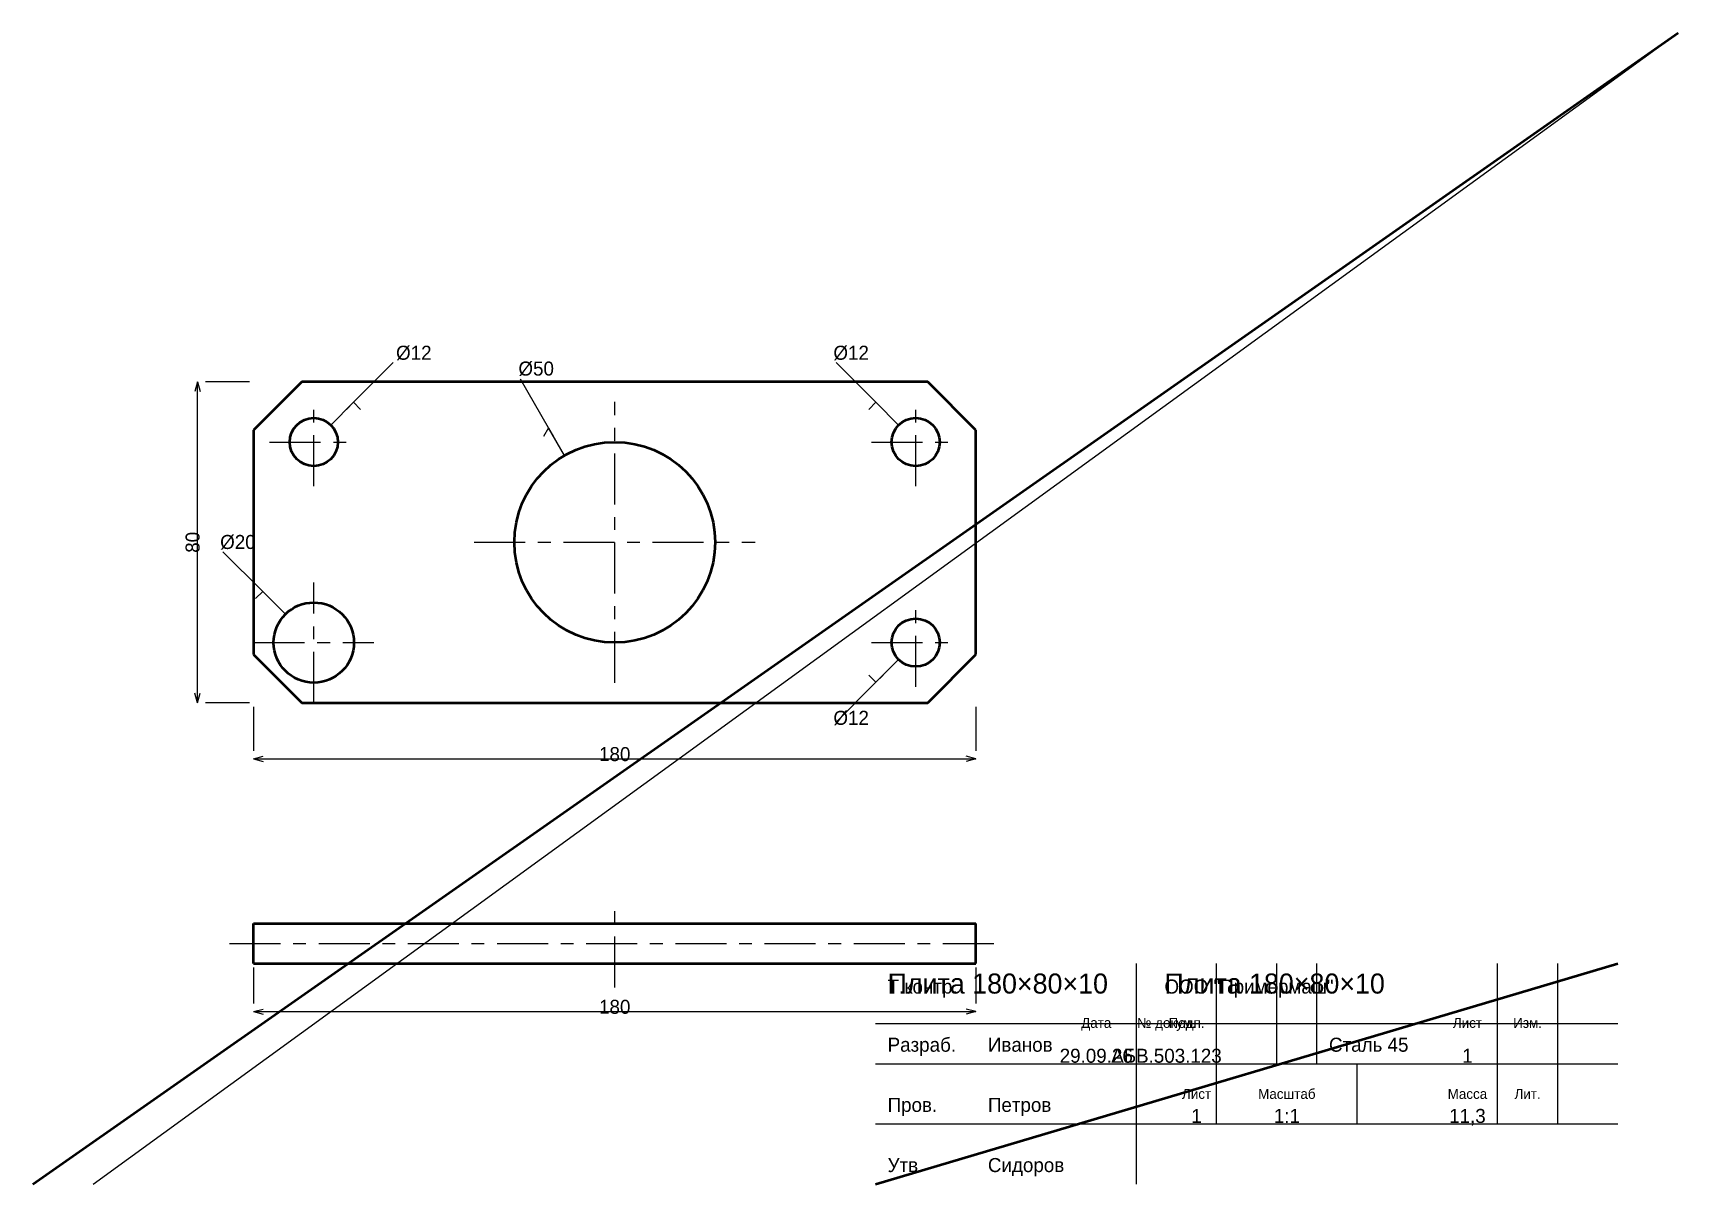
# Model space of a CAD drawing. Header units: millimetres. Extents: x 5 to 415, y 5 to 292.
import ezdxf
from ezdxf.enums import TextEntityAlignment as Align

# ---------------------------------------------------------------- set-up
doc = ezdxf.new("R2010")
doc.units = ezdxf.units.MM
doc.linetypes.add('CENTER', pattern=[22.225, 12.7, -3.175, 3.175, -3.175])
doc.linetypes.add('DASHED', pattern=[9, 6, -3])
for name, color, linetype, lineweight in [('AXIS', 7, 'CENTER', 25), ('DIMS', 7, 'CONTINUOUS', 25), ('MAIN', 7, 'CONTINUOUS', 50), ('TEXT', 7, 'CONTINUOUS', 25), ('THIN', 7, 'CONTINUOUS', 25)]:
    doc.layers.add(name, color=color, linetype=linetype, lineweight=lineweight)

msp = doc.modelspace()

# ---------------------------------------------------------------- linework, layer by layer
at = {"layer": 'AXIS', "linetype": 'CENTER', "lineweight": 25}
for p, q in [((75, 179), (75, 201)), ((225, 179), (225, 201)), ((150, 130), (150, 200)), ((64, 190), (86, 190)), ((214, 190), (236, 190)), ((115, 165), (185, 165)), ((75, 125), (75, 155)), ((225, 129), (225, 151)), ((60, 140), (90, 140)), ((214, 140), (236, 140)), ((150, 54), (150, 76)), ((54, 65), (246, 65))]:
    msp.add_line(p, q, dxfattribs=at)
at = {"layer": 'DIMS', "linetype": 'CONTINUOUS', "lineweight": 25}
for p, q in [((84.899, 199.899), (94.799, 209.799)), ((215.101, 199.899), (205.201, 209.799)), ((46, 205), (45.353, 202.585)), ((46, 125), (46, 205)), ((46, 205), (46.647, 202.585)), ((59, 205), (48, 205)), ((133.5, 193.579), (126.5, 205.703)), ((79.243, 194.243), (84.899, 199.899)), ((84.899, 199.899), (83.132, 198.132)), ((84.899, 199.899), (86.667, 198.132)), ((215.101, 199.899), (213.333, 198.132)), ((220.757, 194.243), (215.101, 199.899)), ((215.101, 199.899), (216.868, 198.132)), ((133.5, 193.579), (132.25, 191.414)), ((137.5, 186.651), (133.5, 193.579)), ((133.5, 193.579), (134.75, 191.414)), ((62.272, 152.728), (52.373, 162.627)), ((62.272, 152.728), (60.504, 150.96)), ((67.929, 147.071), (62.272, 152.728)), ((62.272, 152.728), (64.04, 150.96)), ((220.757, 135.757), (215.101, 130.101)), ((215.101, 130.101), (213.333, 131.868)), ((215.101, 130.101), (216.868, 131.868)), ((46, 125), (45.353, 127.415)), ((46, 125), (46.647, 127.415)), ((215.101, 130.101), (205.201, 120.201)), ((59, 125), (48, 125)), ((60, 124), (60, 113)), ((240, 124), (240, 113)), ((60, 111), (62.415, 111.647)), ((60, 111), (240, 111)), ((60, 111), (62.415, 110.353)), ((240, 111), (237.585, 111.647)), ((240, 111), (237.585, 110.353)), ((60, 59), (60, 50)), ((240, 59), (240, 50)), ((60, 48), (62.415, 48.647)), ((60, 48), (240, 48)), ((60, 48), (62.415, 47.353)), ((240, 48), (237.585, 48.647)), ((240, 48), (237.585, 47.353))]:
    msp.add_line(p, q, dxfattribs=at)
at = {"layer": 'MAIN', "linetype": 'CONTINUOUS', "lineweight": 50}
for p, q in [((5, 5), (415, 292)), ((72, 205), (60, 193)), ((228, 205), (72, 205)), ((240, 193), (228, 205)), ((60, 193), (60, 137)), ((240, 137), (240, 193)), ((60, 137), (72, 125)), ((228, 125), (240, 137)), ((72, 125), (228, 125)), ((60, 70), (240, 70)), ((60, 60), (60, 70)), ((240, 60), (240, 70)), ((60, 60), (240, 60)), ((215, 5), (400, 60))]:
    msp.add_line(p, q, dxfattribs=at)
for centre, radius in [((75, 190), 6), ((225, 190), 6), ((150, 165), 25), ((75, 140), 10), ((225, 140), 6)]:
    msp.add_circle(centre, radius, dxfattribs=at)
at = {"layer": 'THIN', "linetype": 'CONTINUOUS', "lineweight": 25}
for p, q in [((20, 5), (415, 292)), ((280, 5), (280, 60)), ((300, 35), (300, 60)), ((315, 35), (315, 60)), ((325, 35), (325, 60)), ((370, 35), (370, 60)), ((385, 35), (385, 60)), ((215, 45), (400, 45)), ((215, 35), (400, 35)), ((300, 20), (300, 35)), ((335, 20), (335, 35)), ((370, 20), (370, 35)), ((385, 20), (385, 35)), ((215, 20), (400, 20))]:
    msp.add_line(p, q, dxfattribs=at)
at = {"layer": 'THIN', "linetype": 'DASHED', "lineweight": 25}
for p, q in [((60, 70), (72, 70)), ((228, 70), (240, 70)), ((60, 60), (72, 60)), ((228, 60), (240, 60))]:
    msp.add_line(p, q, dxfattribs=at)

# ---------------------------------------------------------------- texts
at = {"layer": 'DIMS', "linetype": 'CONTINUOUS', "lineweight": 25}
for s, p in [('%%c12', (95.506, 210.506)), ('%%c12', (204.494, 210.506)), ('%%c50', (126, 206.569)), ('%%c20', (51.665, 163.335)), ('%%c12', (204.494, 119.494))]:
    msp.add_text(s, height=3.5, dxfattribs=at).set_placement(p)
msp.add_text('80', height=3.5, rotation=90, dxfattribs=at).set_placement((44.8, 165), align=Align.MIDDLE_CENTER)
for p in [(150, 112.2), (150, 49.2)]:
    msp.add_text('180', height=3.5, dxfattribs=at).set_placement(p, align=Align.MIDDLE_CENTER)
at = {"layer": 'TEXT', "linetype": 'CONTINUOUS', "lineweight": 25}
for s, height, p in [('Плита 180×80×10', 5, (218, 52.5)), ('Плита 180×80×10', 5, (287, 52.5)), ('Т.контр.', 3.5, (218, 52.5)), ('ООО "Примермаш"', 3.5, (287, 52.5)), ('Разраб.', 3.5, (218, 38)), ('Иванов', 3.5, (243, 38)), ('Сталь 45', 3.5, (328, 38)), ('Пров.', 3.5, (218, 23)), ('Петров', 3.5, (243, 23)), ('Утв.', 3.5, (218, 8)), ('Сидоров', 3.5, (243, 8))]:
    msp.add_text(s, height=height, dxfattribs=at).set_placement(p)
for s, height, p in [('Дата', 2.5, (270, 45.2)), ('№ докум.', 2.5, (287.5, 45.2)), ('Подп.', 2.5, (292.5, 45.2)), ('Лист', 2.5, (362.5, 45.2)), ('Изм.', 2.5, (377.5, 45.2)), ('29.09.26', 3.5, (270, 37)), ('АБВ.503.123', 3.5, (287.5, 37)), ('1', 3.5, (362.5, 37)), ('Лист', 2.5, (295, 27.5)), ('Масштаб', 2.5, (317.5, 27.5)), ('Масса', 2.5, (362.5, 27.5)), ('Лит.', 2.5, (377.5, 27.5)), ('1', 3.5, (295, 22)), ('1:1', 3.5, (317.5, 22)), ('11,3', 3.5, (362.5, 22))]:
    msp.add_text(s, height=height, dxfattribs=at).set_placement(p, align=Align.MIDDLE_CENTER)

doc.saveas('drawing.dxf')
